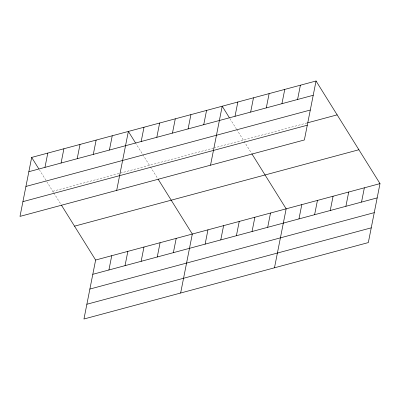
<?xml version="1.0" encoding="UTF-8"?>
<svg xmlns="http://www.w3.org/2000/svg" width="400" height="400" viewBox="0 0 400 400"><rect width="100%" height="100%" fill="white"/><g stroke="black" fill="none" stroke-linecap="round" stroke-linejoin="round"><path stroke-width="0.3" stroke-dasharray="2 1.5" d="M52.78 191.28L213.23 148.165M213.835 148L307.075 122.945M229.88 118.53L236.275 128.795M236.595 129.305L251.545 153.295M135.395 142.725L142.43 154.01M142.75 154.525L150.125 166.355M150.455 166.885L157.705 178.515M39.35 169.735L53.44 192.34M53.77 192.865L61.015 204.495"/><path stroke-width="0.6" d="M31.675 157.42L20 216.385L304.37 139.97L316.045 81L31.675 157.42L38.71 168.705M44.965 167.37L47.79 153.09M61.075 163.035L63.905 148.76M77.19 158.705L80.02 144.43M93.305 154.375L96.135 140.1M109.42 150.045L112.245 135.765M61.345 205.025L95.63 260.03L83.955 319L368.325 242.58L380 183.615L316.045 81M116.685 190.405L128.36 131.435L135.395 142.725M108.915 269.98L111.745 255.7M141.175 141.515L144 127.235M125.03 265.65L127.86 251.37M156.815 137.31L159.64 123.03M141.145 261.32L143.975 247.04M172.455 133.105L175.285 118.83M157.26 256.99L160.085 242.71M188.095 128.905L190.925 114.625M173.375 252.66L176.2 238.38M203.735 124.7L206.565 110.42M180.64 293.015L192.315 234.05L158.035 179.045M210.53 165.185L222.205 106.22L229.24 117.505M205.13 244.125L207.955 229.845M235.015 116.295L237.845 102.015M220.77 239.92L223.595 225.64M250.655 112.09L253.485 97.815M236.41 235.72L239.235 221.44M266.295 107.89L269.125 93.61M252.05 231.515L254.875 217.235M281.94 103.685L284.765 89.405M267.69 227.31L270.52 213.035M297.58 99.485L300.405 85.205M274.48 267.8L286.16 208.83L251.875 153.825M298.97 218.905L301.8 204.63M314.61 214.705L317.44 200.425M330.25 210.5L333.08 196.22M345.89 206.3L348.72 192.02M361.53 202.095L364.36 187.815M28.85 171.7L313.22 95.28M25.93 186.445L310.3 110.03M307.675 122.785L337.15 114.865M22.92 201.64L307.29 125.22M74.525 226.17L358.895 149.75M95.63 260.03L380 183.615M92.805 274.31L377.175 197.89M89.885 289.055L374.255 212.64M86.875 304.25L371.245 227.835"/></g></svg>
